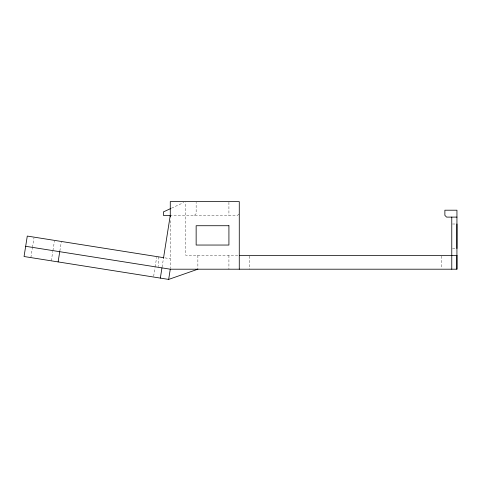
<?xml version="1.0" encoding="UTF-8"?>
<svg xmlns="http://www.w3.org/2000/svg" width="481" height="481" viewBox="0 0 481 481"><rect width="100%" height="100%" fill="white"/><g stroke="black" fill="none" stroke-linecap="round" stroke-linejoin="round"><path stroke-width="0.36" stroke-dasharray="2.4 1.8" d="M30.862 257.594L32.365 248.1M32.486 247.372L33.989 237.879M51.311 260.834L52.814 251.341M52.928 250.613L54.431 241.119M59.86 250.962L61.364 241.468M153.643 276.292L155.032 267.532M155.147 266.799L156.65 257.311M162.079 267.141L163.48 258.267M194.426 215.38L196.146 213.654L196.146 202.291M238.841 214.087L237.548 215.38L170.274 215.38M171.531 208.165L183.76 202.525M452.513 224.008L456.932 224.008M452.513 248.497L456.932 248.497M237.782 255.399L185.798 255.399L185.798 202.309M164.917 257.87L170.274 258.718M441.426 256.126L441.426 268.47M249.621 256.126L249.621 269.198M228.92 202.309L228.92 215.38M228.92 255.399L228.92 269.198M197.871 255.399L197.871 269.198M170.274 220.611L170.274 268.452M158.465 256.848L158.465 266.576"/><path stroke-width="0.72" d="M25.667 246.296L170.274 269.198L456.92 269.198L456.95 210.203L444.877 210.203L444.877 215.38L446.602 217.105L456.95 217.105M58.123 261.911L59.74 251.689M160.341 278.102L161.959 267.881M163.48 258.267L170.274 215.38L163.378 215.38L163.378 211.929L170.851 208.483M163.636 257.666L27.291 236.069L24.05 256.517L168.657 279.419L170.274 269.198M168.657 279.419L197.871 269.198M239.273 255.399L456.92 255.399M456.932 224.008L456.932 248.497M456.902 255.399L456.902 269.198M451.773 217.105L451.773 269.198M239.273 269.198L239.273 201.581L170.274 201.581L170.274 216.877M228.92 225.727L196.146 225.727L196.146 245.045L228.92 245.045L228.92 225.727"/></g></svg>
